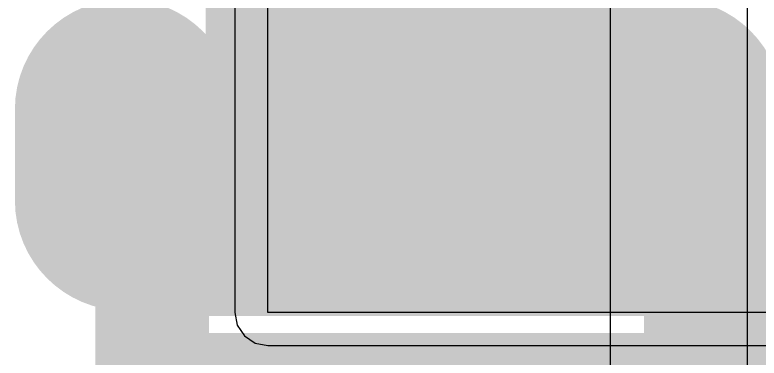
# Model space of a CAD drawing. Header units: inches. Extents: x -13 to 254, y -7 to 63.
# Drawn here: x -6.482 to -2.417, y 28.09 to 29.967 of the extents above; entities that cross this region are included whole.
import ezdxf

# ---------------------------------------------------------------- set-up
doc = ezdxf.new("R2010")
doc.units = ezdxf.units.IN
for name, color, linetype in [('Bottom Layer', 5, 'Continuous'), ('Bottom Paste', 16, 'Continuous'), ('Bottom Solder', 6, 'Continuous'), ('GND', 16, 'Continuous'), ('Top Layer', 1, 'Continuous'), ('Top Overlay', 2, 'Continuous'), ('Top Paste', 8, 'Continuous'), ('Top Solder', 216, 'Continuous')]:
    doc.layers.add(name, color=color, linetype=linetype)

# ---------------------------------------------------------------- blocks, each defined once
blk = doc.blocks.new('SMB__10')
at = {"layer": 'Top Layer'}
blk.add_hatch(color=1, dxfattribs=at).paths.add_polyline_path([(0.8499, -1.2), (0.8499, 1.2), (3.1499, 1.2), (3.1499, -1.2)])
at = {"layer": 'Top Overlay'}
for points in [[(2.5926, 1.2903), (4.5858, 1.2903), (4.5858, 1.91), (2.5926, 1.91)], [(3.3456, -1.6507), (4.5858, -1.6507), (4.5858, 1.3465), (3.3456, 1.3465)], [(2.5881, -1.904), (4.5858, -1.904), (4.5858, -1.2827), (2.5881, -1.2827)]]:
    blk.add_hatch(color=2, dxfattribs=at).paths.add_polyline_path(points)
at = {"layer": 'Top Paste'}
blk.add_hatch(color=8, dxfattribs=at).paths.add_polyline_path([(0.8499, -1.2), (0.8499, 1.2), (3.1499, 1.2), (3.1499, -1.2)])
at = {"layer": 'Top Solder'}
blk.add_hatch(color=216, dxfattribs=at).paths.add_polyline_path([(0.7483, -1.3016), (0.7483, 1.3016), (3.2515, 1.3016), (3.2515, -1.3016)])
at = {"layer": 'Top Overlay', "const_width": 0.127}
blk.add_lwpolyline([(2.5908, -1.8542), (-2.2098, -1.8542)], dxfattribs=at)
at = {"layer": 'Top Overlay', "const_width": 0.0635}
blk.add_lwpolyline([(2.5591, -1.8542, 1), (2.6225, -1.8542, 1)], format="xyb", close=True, dxfattribs=at)
blk = doc.blocks.new('T____________0_5___B_17')
at = {"layer": 'Bottom Layer'}
h = blk.add_hatch(color=5, dxfattribs=at)
edge = h.paths.add_edge_path()
edge.add_arc((-3.3702, -2.4478), 0.5, 180, 360)
edge.add_line((-2.8702, -2.4478), (-2.8702, -1.9478))
edge.add_arc((-3.3702, -1.9478), 0.5, 0, 180)
edge.add_line((-3.8702, -1.9478), (-3.8702, -2.4478))
at = {"layer": 'Bottom Paste'}
h = blk.add_hatch(color=16, dxfattribs=at)
edge = h.paths.add_edge_path()
edge.add_arc((-3.3702, -2.4478), 0.5, 180, 360)
edge.add_line((-2.8702, -2.4478), (-2.8702, -1.9478))
edge.add_arc((-3.3702, -1.9478), 0.5, 0, 180)
edge.add_line((-3.8702, -1.9478), (-3.8702, -2.4478))
at = {"layer": 'Bottom Solder'}
h = blk.add_hatch(color=6, dxfattribs=at)
edge = h.paths.add_edge_path()
edge.add_arc((-3.3702, -2.4478), 0.6016, 180, 360)
edge.add_line((-2.7686, -2.4478), (-2.7686, -1.9478))
edge.add_arc((-3.3702, -1.9478), 0.6016, 0, 180)
edge.add_line((-3.9718, -1.9478), (-3.9718, -2.4478))
blk = doc.blocks.new('T____________0_5___B_18')
at = {"layer": 'Bottom Layer'}
h = blk.add_hatch(color=5, dxfattribs=at)
edge = h.paths.add_edge_path()
edge.add_arc((-3.4798, -0.7326), 0.5, 180, 360)
edge.add_line((-2.9798, -0.7326), (-2.9798, -0.2326))
edge.add_arc((-3.4798, -0.2326), 0.5, 0, 180)
edge.add_line((-3.9798, -0.2326), (-3.9798, -0.7326))
at = {"layer": 'Bottom Paste'}
h = blk.add_hatch(color=16, dxfattribs=at)
edge = h.paths.add_edge_path()
edge.add_arc((-3.4798, -0.7326), 0.5, 180, 360)
edge.add_line((-2.9798, -0.7326), (-2.9798, -0.2326))
edge.add_arc((-3.4798, -0.2326), 0.5, 0, 180)
edge.add_line((-3.9798, -0.2326), (-3.9798, -0.7326))
at = {"layer": 'Bottom Solder'}
h = blk.add_hatch(color=6, dxfattribs=at)
edge = h.paths.add_edge_path()
edge.add_arc((-3.4798, -0.7326), 0.6016, 180, 360)
edge.add_line((-2.8782, -0.7326), (-2.8782, -0.2326))
edge.add_arc((-3.4798, -0.2326), 0.6016, 0, 180)
edge.add_line((-4.0814, -0.2326), (-4.0814, -0.7326))
blk = doc.blocks.new('T____________0_5___B_19')
at = {"layer": 'Bottom Layer'}
h = blk.add_hatch(color=5, dxfattribs=at)
edge = h.paths.add_edge_path()
edge.add_arc((-9.2884, -2.4304), 0.5, 180, 360)
edge.add_line((-8.7884, -2.4304), (-8.7884, -1.9304))
edge.add_arc((-9.2884, -1.9304), 0.5, 0, 180)
edge.add_line((-9.7884, -1.9304), (-9.7884, -2.4304))
at = {"layer": 'Bottom Paste'}
h = blk.add_hatch(color=16, dxfattribs=at)
edge = h.paths.add_edge_path()
edge.add_arc((-9.2884, -2.4304), 0.5, 180, 360)
edge.add_line((-8.7884, -2.4304), (-8.7884, -1.9304))
edge.add_arc((-9.2884, -1.9304), 0.5, 0, 180)
edge.add_line((-9.7884, -1.9304), (-9.7884, -2.4304))
at = {"layer": 'Bottom Solder'}
h = blk.add_hatch(color=6, dxfattribs=at)
edge = h.paths.add_edge_path()
edge.add_arc((-9.2884, -2.4304), 0.6016, 180, 360)
edge.add_line((-8.6868, -2.4304), (-8.6868, -1.9304))
edge.add_arc((-9.2884, -1.9304), 0.6016, 0, 180)
edge.add_line((-9.89, -1.9304), (-9.89, -2.4304))

msp = doc.modelspace()

# ---------------------------------------------------------------- linework, layer by layer
at = {"layer": 'Bottom Layer'}
for p, q in [((-5.2808, 34.7928), (-5.2808, 28.3405)), ((-5.0996, 28.3405), (-5.0996, 34.7928)), ((-5.2808, 28.3405), (-5.267, 28.2711)), ((-2.212, 28.3405), (-5.0996, 28.3405)), ((-5.267, 28.2711), (-5.2277, 28.2123)), ((-5.2277, 28.2123), (-5.1689, 28.173)), ((-5.1689, 28.173), (-5.0996, 28.1592)), ((-5.0996, 28.1592), (-2.212, 28.1592))]:
    msp.add_line(p, q, dxfattribs=at)
at = {"layer": 'GND'}
for p, q in [((-2.4795, 27.2536), (-2.4795, 30.2369)), ((-3.2305, 30.0814), (-3.2305, 27.2536))]:
    msp.add_line(p, q, dxfattribs=at)
at = {"layer": 'GND', "const_width": 0.381}
msp.add_lwpolyline([(-2.855, 27.0968), (-2.855, 30.2369)], dxfattribs=at)

# ---------------------------------------------------------------- block references
for name, p, rotation in [('SMB__10', (-4.138, 31.5729), 270), ('T____________0_5___B_19', (-15.1682, 27.0212), 180), ('T____________0_5___B_18', (-7.8612, 28.7208), 180), ('T____________0_5___B_17', (-6.2586, 27.0056), 180)]:
    msp.add_blockref(name, p, dxfattribs=dict(rotation=rotation))

doc.saveas('drawing.dxf')
